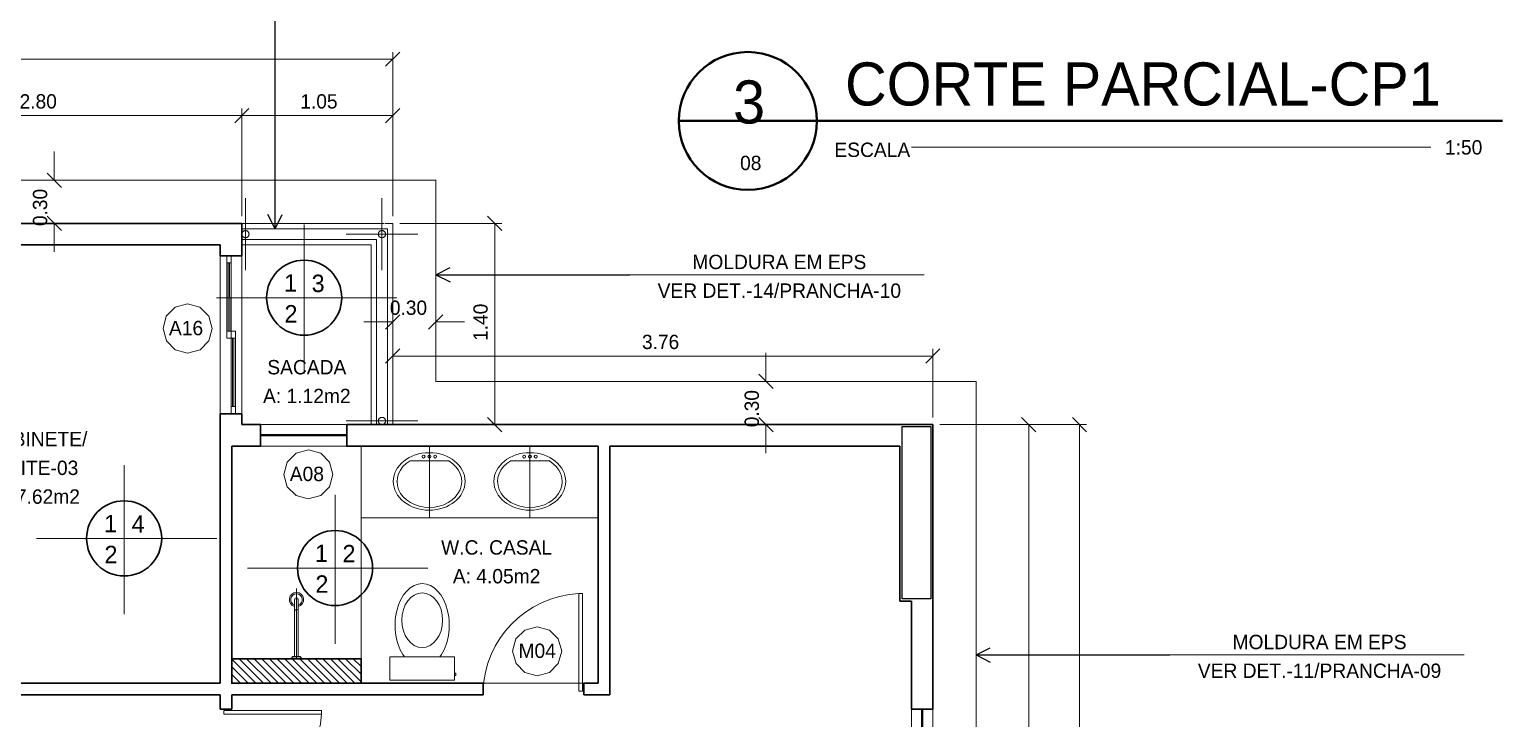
# Model space of a CAD drawing. Header units: metres. Extents: x 3.9 to 63.3, y 8 to 50.1.
# Drawn here: x 44.34 to 54.59, y 19.24 to 24.04 of the extents above; entities that cross this region are included whole.
import ezdxf
from ezdxf.enums import TextEntityAlignment as Align

# ---------------------------------------------------------------- set-up
doc = ezdxf.new("R2010")
doc.units = ezdxf.units.M
doc.header["$MEASUREMENT"] = 0
for name, pattern in [('DGN Style 2', [0.988287, 0.592972, -0.395315]), ('DGN Style 3', [1.383601, 0.988287, -0.395315]), ('DGN Style 4', [1.582247, 0.790629, -0.395315, 0.000988287, -0.395315])]:
    doc.linetypes.add(name, pattern=pattern)
doc.layers.get('Defpoints').update_dxf_attribs({"lineweight": 0})
for name, color, linetype, lineweight in [('00-EDIFICACOES TÉRREO', 7, 'Continuous', 0), ('24 - Textos Gerais', 7, 'Continuous', 0), ('34 - Mobiliário', 7, 'Continuous', 0), ('CORNIJAS_VAR NA PLANTA PTIPO 1', 7, 'Continuous', 0), ('Level 1', 7, 'Continuous', 0), ('Level 11-1', 7, 'Continuous', 0), ('Level 12', 7, 'Continuous', 0), ('Level 14', 7, 'Continuous', 0), ('Level 21-1', 7, 'Continuous', 0), ('Level 24-1', 7, 'Continuous', 0), ('Level 3', 7, 'Continuous', 0), ('Level 36', 7, 'Continuous', 0), ('Level 45', 7, 'Continuous', 0), ('Level 50', 7, 'Continuous', 0), ('Level 7', 7, 'Continuous', 0)]:
    doc.layers.add(name, color=color, linetype=linetype, lineweight=lineweight)
doc.layers.add('6', color=6, linetype='Continuous')
doc.styles.add('Style-INTL_ENGINEERING', font='INTL_ENGINEERING.shx')
doc.dimstyles.get("Standard").update_dxf_attribs({"dimtxt": 0.18, "dimasz": 0.18, "dimexe": 0.18, "dimexo": 0.0625, "dimgap": 0.09, "dimtad": 0, "dimtih": 1, "dimtoh": 1, "dimdec": 4, "dimzin": 1, "dimdsep": 46, "dimtxsty": 'Standard', "dimcen": 0, "dimadec": 0, "dimazin": 0, "dimtfac": 1, "dimtdec": 4, "dimtofl": 0, "dimtmove": 0, "dimatfit": 3, "dimfxl": 0, "dimtolj": 1, "dimtzin": 1, "dimarcsym": 0})

# ---------------------------------------------------------------- blocks, each defined once
blk = doc.blocks.new('SANCXP_5')
at = {"layer": '24 - Textos Gerais', "color": 172, "linetype": 'Continuous', "lineweight": 0}
for p, q in [((0.06, -0.449), (0.06, 0.449)), ((0.06, 0.449), (0.386, 0.449)), ((0.386, -0.449), (0.386, 0.449)), ((0.06, -0.449), (0.386, -0.449))]:
    blk.add_line(p, q, dxfattribs=at)
at = {"layer": '24 - Textos Gerais', "color": 172, "linetype": 'Continuous', "lineweight": 0, "flags": 128}
blk.add_lwpolyline([(0.125, -0.468), (0.16, -0.468), (0.16, -0.449), (0.125, -0.449)], close=True, dxfattribs=at)
at = {"layer": '24 - Textos Gerais', "color": 172, "linetype": 'Continuous', "lineweight": 0}
blk.add_ellipse((0.825, 0), major_axis=(-0.581, 0), ratio=0.649123, start_param=0.716078, end_param=5.567107, dxfattribs=at)
blk.add_ellipse((0.896, 0), major_axis=(-0.381, 0), ratio=0.746923, dxfattribs=at)
blk = doc.blocks.new('*U64')
at = {"layer": '24 - Textos Gerais', "color": 172, "linetype": 'Continuous', "lineweight": 13}
blk.add_line((-0.147, -0.136), (-0.147, 0.133), dxfattribs=at)
at = {"layer": '24 - Textos Gerais', "color": 172, "linetype": 'DGN Style 4', "lineweight": 13}
blk.add_line((-0.25, -0.001), (0.25, -0.001), dxfattribs=at)
at = {"layer": '24 - Textos Gerais', "color": 172, "linetype": 'Continuous', "lineweight": 13, "extrusion": (0, 0, -1)}
for centre in [(0.177, 0.039), (0.177, -0.001), (0.177, -0.041)]:
    blk.add_circle(centre, 0.01, dxfattribs=at)
blk.add_ellipse((-0.004, 0), major_axis=(0, 0.25), ratio=0.8, dxfattribs=at)
blk.add_ellipse((-0.003, -0.001), major_axis=(0, 0.225), ratio=0.8, start_param=5.350888, end_param=10.349301, dxfattribs=at)
at = {"layer": '24 - Textos Gerais', "color": 172, "linetype": 'Continuous', "lineweight": 13}
for p in [(-0.003, 0.224), (-0.003, 0.224), (-0.147, -0.136)]:
    blk.add_point(p, dxfattribs=at)
blk = doc.blocks.new('*U65')
at = {"layer": '24 - Textos Gerais', "color": 172, "linetype": 'Continuous', "lineweight": 13}
blk.add_line((-0.147, -0.136), (-0.147, 0.133), dxfattribs=at)
at = {"layer": '24 - Textos Gerais', "color": 172, "linetype": 'DGN Style 4', "lineweight": 13}
blk.add_line((-0.25, -0.001), (0.25, -0.001), dxfattribs=at)
at = {"layer": '24 - Textos Gerais', "color": 172, "linetype": 'Continuous', "lineweight": 13, "extrusion": (0, 0, -1)}
for centre in [(0.177, 0.039), (0.177, -0.001), (0.177, -0.041)]:
    blk.add_circle(centre, 0.01, dxfattribs=at)
blk.add_ellipse((-0.004, 0), major_axis=(0, 0.25), ratio=0.8, dxfattribs=at)
blk.add_ellipse((-0.003, -0.001), major_axis=(0, 0.225), ratio=0.8, start_param=5.350888, end_param=10.349301, dxfattribs=at)
at = {"layer": '24 - Textos Gerais', "color": 172, "linetype": 'Continuous', "lineweight": 13}
for p in [(-0.003, 0.224), (-0.003, 0.224), (-0.147, -0.136)]:
    blk.add_point(p, dxfattribs=at)
blk = doc.blocks.new('*U66')
at = {"layer": '24 - Textos Gerais', "color": 172, "linetype": 'Continuous', "lineweight": 0}
for p, q in [((-0.244, 0.035), (-0.244, -0.035)), ((-0.244, 0.035), (-0.239, 0.035)), ((-0.239, 0.035), (-0.239, -0.035)), ((-0.229, 0.025), (-0.239, 0.035)), ((-0.229, -0.025), (-0.229, 0.025)), ((0.168, 0.012), (-0.229, 0.012)), ((-0.244, -0.035), (-0.239, -0.035)), ((-0.239, -0.035), (-0.229, -0.025)), ((0.168, -0.013), (-0.229, -0.013))]:
    blk.add_line(p, q, dxfattribs=at)
at = {"layer": '24 - Textos Gerais', "color": 172, "linetype": 'DGN Style 4', "lineweight": 13}
blk.add_line((0.244, 0), (-0.244, 0), dxfattribs=at)
at = {"layer": '24 - Textos Gerais', "color": 172, "linetype": 'Continuous', "lineweight": 0, "extrusion": (0, 0, -1)}
for centre in [(-0.088, 0), (-0.168, 0)]:
    blk.add_arc(centre, 0.0125, 90, 270, dxfattribs=at)
at = {"layer": '24 - Textos Gerais', "color": 172, "linetype": 'Continuous', "lineweight": 0}
for radius, start, end in [(0.05, 194.4775, 165.5225), (0.04, 198.21, 161.79)]:
    blk.add_arc((0.168, 0), radius, start, end, dxfattribs=at)
blk.add_point((0.168, 0.011), dxfattribs=at)
blk = doc.blocks.new('*U22')
at = {"layer": 'Level 36', "color": 172, "linetype": 'Continuous', "lineweight": 13}
for p, q in [((16.145, 1.58), (16.145, 3.23)), ((16.145, 2.73), (17.795, 2.73)), ((16.145, 2.73), (17.795, 2.73))]:
    blk.add_line(p, q, dxfattribs=at)
at = {"layer": '24 - Textos Gerais', "color": 172, "linetype": 'Continuous', "lineweight": 13, "extrusion": (0, 0, -1), "rotation": 270}
for name, p in [('*U64', (-16.619, 2.98)), ('*U65', (-17.319, 2.98))]:
    blk.add_blockref(name, p, dxfattribs=at)
at = {"layer": '24 - Textos Gerais', "color": 172, "linetype": 'Continuous', "lineweight": 0, "xscale": 0.5000000000216841, "yscale": 0.5000000000216841, "zscale": 0.5000000000216841, "rotation": 89.99946639056465}
blk.add_blockref('SANCXP_5', (16.57, 1.57), dxfattribs=at)
at = {"layer": '24 - Textos Gerais', "color": 172, "linetype": 'Continuous', "lineweight": 0, "extrusion": (0, 0, -1), "rotation": 90}
blk.add_blockref('*U66', (-15.695, 1.994), dxfattribs=at)
blk = doc.blocks.new('P70D_1')
at = {"layer": 'Level 14', "color": 7, "linetype": 'Continuous', "lineweight": 13}
for p, q in [((0.035, 0.705), (0.01, 0.705)), ((0.01, 0.705), (0.01, 0.025)), ((0.035, 0.025), (0.035, 0.705)), ((0.01, 0.025), (0.035, 0.025))]:
    blk.add_line(p, q, dxfattribs=at)
blk.add_ellipse((0.007, 0.032), major_axis=(0.661, -0.214), ratio=0.965677, start_param=0.313159, end_param=1.833935, dxfattribs=at)
at = {"layer": 'Level 7', "color": 7, "linetype": 'Continuous', "lineweight": 30}
for p, q in [((0, 0), (0, 0.08)), ((0.7, 0), (0.7, 0.08))]:
    blk.add_line(p, q, dxfattribs=at)
blk = doc.blocks.new('J140B1')
at = {"layer": '34 - Mobiliário', "color": 7, "linetype": 'Continuous', "lineweight": 40}
blk.add_line((0, 0.075), (0.6, 0.075), dxfattribs=at)
at = {"layer": 'CORNIJAS_VAR NA PLANTA PTIPO 1', "color": 7, "linetype": 'Continuous', "lineweight": 30}
for p, q in [((0, 0), (0, 0.15)), ((0.6, 0), (0.6, 0.15))]:
    blk.add_line(p, q, dxfattribs=at)
at = {"layer": 'CORNIJAS_VAR NA PLANTA PTIPO 1', "color": 7, "linetype": 'Continuous', "lineweight": 0}
for p, q in [((0, 0.15), (0.6, 0.15)), ((0, 0), (0.6, 0))]:
    blk.add_line(p, q, dxfattribs=at)
blk = doc.blocks.new('*U78')
at = {"layer": '00-EDIFICACOES TÉRREO', "color": 7, "linetype": 'Continuous', "lineweight": 13, "flags": 128}
for points in [[(-0.03002, 0.54999), (-0.03002, 0.5), (-0.00004, 0.49999), (-0.00002, 0.54998)], [(-0.03, 0.02499), (-0.03002, 0.5), (-0.02002, 0.5), (-0.01998, 0.025)], [(-0.01004, 0.5), (-0.01, 0.02498), (0, 0.02501), (-0.00004, 0.49999)], [(-0.03, -0.02499), (-0.03, 0.02499), (0, 0.02501), (0, -0.025)], [(-0.00002, 0.02497), (-0.00004, -0.02501), (0.02996, -0.02501), (0.02996, 0.02498)], [(0, -0.50002), (-0.00004, -0.02501), (0.01, -0.02499), (0.00998, -0.5)], [(0.01996, -0.02502), (0.01998, -0.50002), (0.02998, -0.50001), (0.02996, -0.02501)], [(0, -0.55001), (0, -0.50002), (0.02998, -0.50001), (0.02998, -0.55002)]]:
    blk.add_lwpolyline(points, close=True, dxfattribs=at)
at = {"layer": 'CORNIJAS_VAR NA PLANTA PTIPO 1', "color": 7, "linetype": 'Continuous', "lineweight": 0}
for p, q in [((-0.07506, 0.55), (-0.07502, -0.55002)), ((0.07502, 0.55001), (0.07506, -0.55001))]:
    blk.add_line(p, q, dxfattribs=at)
at = {"layer": 'CORNIJAS_VAR NA PLANTA PTIPO 1', "color": 7, "linetype": 'Continuous', "lineweight": 30, "flags": 128}
for points in [[(-0.07506, 0.55), (0.07502, 0.55001)], [(-0.07504, -0.55001), (0.07504, -0.55001)]]:
    blk.add_lwpolyline(points, dxfattribs=at)
blk = doc.blocks.new('P70D')
at = {"layer": '00-EDIFICACOES TÉRREO', "color": 7, "linetype": 'Continuous', "lineweight": 13}
for p, q in [((0.035, 0.705), (0.01, 0.705)), ((0.01, 0.705), (0.01, 0.025)), ((0.035, 0.025), (0.035, 0.705)), ((0.01, 0.025), (0.035, 0.025))]:
    blk.add_line(p, q, dxfattribs=at)
blk.add_ellipse((0.007, 0.032), major_axis=(0.661, -0.214), ratio=0.965677, start_param=0.313159, end_param=1.833935, dxfattribs=at)
at = {"layer": 'CORNIJAS_VAR NA PLANTA PTIPO 1', "color": 7, "linetype": 'Continuous', "lineweight": 30}
for p, q in [((0, 0), (0, 0.08)), ((0.7, 0), (0.7, 0.08))]:
    blk.add_line(p, q, dxfattribs=at)
blk = doc.blocks.new('*U100')
at = {"layer": 'Level 1', "color": 3, "linetype": 'DGN Style 4', "lineweight": 0}
for p, q in [((0, 0.25), (0, -0.25)), ((0.25, 0), (-0.25, 0))]:
    blk.add_line(p, q, dxfattribs=at)
at = {"layer": 'Level 50', "color": 190, "linetype": 'DGN Style 2', "lineweight": 0}
blk.add_circle((0, 0), 0.025, dxfattribs=at)
blk = doc.blocks.new('*U101')
at = {"layer": 'Level 1', "color": 3, "linetype": 'DGN Style 4', "lineweight": 0}
blk.add_line((0, 0.25), (0, -0.25), dxfattribs=at)
at = {"layer": 'Level 50', "color": 190, "linetype": 'DGN Style 2', "lineweight": 0}
blk.add_circle((0, 0), 0.025, dxfattribs=at)
blk = doc.blocks.new('*U102')
at = {"layer": 'Level 1', "color": 3, "linetype": 'DGN Style 4', "lineweight": 0}
blk.add_line((0.25, 0), (-0.25, 0), dxfattribs=at)
at = {"layer": 'Level 50', "color": 190, "linetype": 'DGN Style 2', "lineweight": 0}
blk.add_circle((0, 0), 0.025, dxfattribs=at)
blk = doc.blocks.new('*U87')
at = {"layer": 'Level 21-1', "color": 7, "linetype": 'Continuous', "lineweight": 13}
for p, q in [((16.665, 3.172), (7.235, 3.172)), ((16.665, 1.772), (16.665, 3.172)), ((20.425, 1.772), (16.665, 1.772)), ((20.425, -5.538), (20.425, 1.772))]:
    blk.add_line(p, q, dxfattribs=at)
at = {"layer": 'Level 50', "color": 190, "linetype": 'Continuous', "lineweight": 13, "flags": 128}
for points in [[(15.315, 2.835), (16.328, 2.835), (16.328, 1.472)], [(15.315, 2.76), (16.253, 2.76), (16.253, 1.472)]]:
    blk.add_lwpolyline(points, dxfattribs=at)
at = {"layer": 'Level 7', "color": 7, "linetype": 'DGN Style 3', "lineweight": 13, "flags": 128}
blk.add_lwpolyline([(15.315, 2.872), (16.365, 2.872), (16.365, 1.472)], dxfattribs=at)
at = {"layer": 'Level 7', "color": 7, "linetype": 'Continuous', "lineweight": 13, "flags": 128}
blk.add_lwpolyline([(15.315, 2.722), (16.215, 2.722), (16.215, 1.472)], dxfattribs=at)
at = {"layer": 'Level 50', "color": 190, "linetype": 'DGN Style 2', "lineweight": 0}
for name, p in [('*U101', (15.34, 2.797)), ('*U100', (16.29, 2.797)), ('*U102', (16.29, 1.497))]:
    blk.add_blockref(name, p, dxfattribs=at)
blk = doc.blocks.new('*D221')
at = {"layer": 'Defpoints', "color": 2, "linetype": 'Continuous', "lineweight": 0}
for p, q in [((42.965, 23.389), (43.064, 23.489)), ((43.015, 22.739), (43.015, 23.489)), ((45.864, 23.489), (45.765, 23.389)), ((45.815, 22.739), (45.815, 23.489)), ((43.015, 23.439), (45.815, 23.439))]:
    blk.add_line(p, q, dxfattribs=at)
at = {"layer": 'Defpoints'}
for p in [(44.415, 23.439), (45.815, 23.439), (43.015, 22.689), (45.815, 22.689)]:
    blk.add_point(p, dxfattribs=at)
at = {"layer": 'Defpoints', "color": 2, "linetype": 'Continuous', "lineweight": 0, "style": 'Style-INTL_ENGINEERING'}
blk.add_text('2.80', height=0.0995, dxfattribs=at).set_placement((44.268, 23.538), align=Align.MIDDLE_LEFT)
blk = doc.blocks.new('_Oblique')
at = {"color": 0, "linetype": 'ByBlock', "lineweight": -2}
blk.add_line((0.5, 0.5), (-0.5, -0.5), dxfattribs=at)
blk = doc.blocks.new('*D222')
at = {"layer": 'Defpoints', "color": 2, "linetype": 'Continuous', "lineweight": 0}
for p, q in [((45.765, 23.389), (45.864, 23.489)), ((45.815, 22.739), (45.815, 23.489)), ((46.914, 23.489), (46.815, 23.389)), ((46.865, 22.739), (46.865, 23.489)), ((45.815, 23.439), (46.865, 23.439))]:
    blk.add_line(p, q, dxfattribs=at)
at = {"layer": 'Defpoints'}
for p in [(46.34, 23.439), (46.865, 23.439), (45.815, 22.689), (46.865, 22.689)]:
    blk.add_point(p, dxfattribs=at)
at = {"layer": 'Defpoints', "color": 2, "linetype": 'Continuous', "lineweight": 0, "style": 'Style-INTL_ENGINEERING'}
blk.add_text('1.05', height=0.0995, dxfattribs=at).set_placement((46.222, 23.538), align=Align.MIDDLE_LEFT)
blk = doc.blocks.new('*D223')
at = {"layer": 'Defpoints', "color": 2, "linetype": 'Continuous', "lineweight": 0}
for p, q in [((33.675, 23.782), (33.775, 23.881)), ((33.725, 23.187), (33.725, 23.881)), ((33.725, 23.831), (46.865, 23.831)), ((46.914, 23.881), (46.815, 23.782)), ((46.865, 22.739), (46.865, 23.881))]:
    blk.add_line(p, q, dxfattribs=at)
at = {"layer": 'Defpoints'}
for p in [(40.295, 23.831), (46.865, 23.831), (33.725, 23.137), (46.865, 22.689)]:
    blk.add_point(p, dxfattribs=at)
at = {"layer": 'Defpoints', "color": 2, "linetype": 'Continuous', "lineweight": 0, "style": 'Style-INTL_ENGINEERING'}
blk.add_text('13.14', height=0.0995, dxfattribs=at).set_placement((40.165, 23.931), align=Align.MIDDLE_LEFT)
blk = doc.blocks.new('*D295')
at = {"layer": 'Defpoints', "color": 2, "linetype": 'Continuous', "lineweight": 0}
for p, q in [((46.914, 22.689), (47.625, 22.689)), ((47.525, 22.739), (47.625, 22.639)), ((47.575, 22.689), (47.575, 21.289)), ((47.625, 21.239), (47.525, 21.339)), ((46.914, 21.289), (47.625, 21.289))]:
    blk.add_line(p, q, dxfattribs=at)
at = {"layer": 'Defpoints'}
for p in [(46.865, 22.689), (47.575, 21.989), (46.865, 21.289), (47.575, 21.289)]:
    blk.add_point(p, dxfattribs=at)
at = {"layer": 'Defpoints', "color": 2, "linetype": 'Continuous', "lineweight": 0, "style": 'Style-INTL_ENGINEERING'}
blk.add_text('1.40', height=0.0995, rotation=90, dxfattribs=at).set_placement((47.476, 21.871), align=Align.MIDDLE_LEFT)
blk = doc.blocks.new('*D296')
at = {"layer": 'Defpoints', "color": 2, "linetype": 'Continuous', "lineweight": 0}
for p, q in [((51.242, 21.339), (51.342, 21.239)), ((50.674, 21.289), (51.342, 21.289)), ((51.292, 21.289), (51.292, 14.579)), ((50.674, 14.579), (51.342, 14.579)), ((51.342, 14.529), (51.242, 14.629))]:
    blk.add_line(p, q, dxfattribs=at)
at = {"layer": 'Defpoints'}
for p in [(50.625, 21.289), (51.292, 17.934), (50.625, 14.579), (51.292, 14.579)]:
    blk.add_point(p, dxfattribs=at)
at = {"layer": 'Defpoints', "color": 2, "linetype": 'Continuous', "lineweight": 0, "style": 'Style-INTL_ENGINEERING'}
blk.add_text('6.71', height=0.0995, rotation=90, dxfattribs=at).set_placement((51.193, 17.818), align=Align.MIDDLE_LEFT)
blk = doc.blocks.new('*D299')
at = {"layer": 'Defpoints', "color": 2, "linetype": 'Continuous', "lineweight": 0}
for p, q in [((51.596, 21.339), (51.695, 21.239)), ((50.674, 21.289), (51.695, 21.289)), ((51.646, 21.289), (51.646, 13.529)), ((51.695, 13.479), (51.596, 13.579)), ((50.674, 13.529), (51.695, 13.529))]:
    blk.add_line(p, q, dxfattribs=at)
at = {"layer": 'Defpoints'}
for p in [(50.625, 21.289), (51.646, 17.409), (50.625, 13.529), (51.646, 13.529)]:
    blk.add_point(p, dxfattribs=at)
at = {"layer": 'Defpoints', "color": 2, "linetype": 'Continuous', "lineweight": 0, "style": 'Style-INTL_ENGINEERING'}
blk.add_text('7.76', height=0.0995, rotation=90, dxfattribs=at).set_placement((51.546, 17.264), align=Align.MIDDLE_LEFT)
blk = doc.blocks.new('*D300')
at = {"layer": 'Defpoints', "color": 2, "linetype": 'Continuous', "lineweight": 0}
for p, q in [((46.865, 21.94), (46.865, 21.716)), ((46.815, 21.715), (46.914, 21.815)), ((50.625, 21.765), (46.865, 21.765)), ((50.674, 21.815), (50.575, 21.715)), ((50.625, 21.339), (50.625, 21.815))]:
    blk.add_line(p, q, dxfattribs=at)
at = {"layer": 'Defpoints'}
for p in [(46.865, 21.989), (46.865, 21.765), (48.745, 21.765), (50.625, 21.289)]:
    blk.add_point(p, dxfattribs=at)
at = {"layer": 'Defpoints', "color": 2, "linetype": 'Continuous', "lineweight": 0, "style": 'Style-INTL_ENGINEERING'}
blk.add_text('3.76', height=0.0995, dxfattribs=at).set_placement((48.6, 21.864), align=Align.MIDDLE_LEFT)
blk = doc.blocks.new('TerminatorOpen')
at = {"color": 0, "linetype": 'ByBlock', "lineweight": -2}
for q in [(-1, 0.5), (-1, 0), (-1, -0.5)]:
    blk.add_line((0, 0), q, dxfattribs=at)
blk = doc.blocks.new('INDESP_4')
at = {"layer": 'Level 3', "color": 131, "linetype": 'Continuous', "lineweight": 0}
for p, q in [((0.01506, -0.01302), (0.01507, 0.01257)), ((0.00001, 0), (0.03099, 0))]:
    blk.add_line(p, q, dxfattribs=at)
at = {"layer": 'Level 3', "color": 131, "linetype": 'Continuous', "lineweight": 13}
blk.add_line((0.0221, 0), (0.02213, 0.00002), dxfattribs=at)
at = {"layer": 'Level 3', "color": 131, "linetype": 'Continuous', "lineweight": 30}
blk.add_circle((0.01505, 0.00001), 0.00645, dxfattribs=at)
at = {"layer": 'Level 3', "color": 131, "linetype": 'Continuous', "lineweight": 30, "style": 'Style-INTL_ENGINEERING'}
for s, p in [('1', (0.01159, 0.00105)), ('4', (0.01633, 0.00098)), ('2', (0.01167, -0.00425))]:
    blk.add_text(s, height=0.003, rotation=0, dxfattribs=at).set_placement(p)
blk = doc.blocks.new('INDESP_6')
at = {"layer": 'Level 3', "color": 131, "linetype": 'Continuous', "lineweight": 0}
for p, q in [((0.01506, -0.01302), (0.01507, 0.01257)), ((0.00001, 0), (0.03099, 0))]:
    blk.add_line(p, q, dxfattribs=at)
at = {"layer": 'Level 3', "color": 131, "linetype": 'Continuous', "lineweight": 13}
blk.add_line((0.0221, 0), (0.02213, 0.00002), dxfattribs=at)
at = {"layer": 'Level 3', "color": 131, "linetype": 'Continuous', "lineweight": 30}
blk.add_circle((0.01505, 0.00001), 0.00645, dxfattribs=at)
at = {"layer": 'Level 3', "color": 131, "linetype": 'Continuous', "lineweight": 30, "style": 'Style-INTL_ENGINEERING'}
for s, p in [('1', (0.01159, 0.00105)), ('2', (0.01633, 0.00098)), ('2', (0.01167, -0.00425))]:
    blk.add_text(s, height=0.003, rotation=0, dxfattribs=at).set_placement(p)
blk = doc.blocks.new('INDESP_5')
at = {"layer": 'Level 3', "color": 131, "linetype": 'Continuous', "lineweight": 0}
for p, q in [((0.01506, -0.01302), (0.01507, 0.01257)), ((0.00001, 0), (0.03099, 0))]:
    blk.add_line(p, q, dxfattribs=at)
at = {"layer": 'Level 3', "color": 131, "linetype": 'Continuous', "lineweight": 13}
blk.add_line((0.0221, 0), (0.02213, 0.00002), dxfattribs=at)
at = {"layer": 'Level 3', "color": 131, "linetype": 'Continuous', "lineweight": 30}
blk.add_circle((0.01505, 0.00001), 0.00645, dxfattribs=at)
at = {"layer": 'Level 3', "color": 131, "linetype": 'Continuous', "lineweight": 30, "style": 'Style-INTL_ENGINEERING'}
for s, p in [('1', (0.01159, 0.00105)), ('3', (0.01633, 0.00098)), ('2', (0.01167, -0.00425))]:
    blk.add_text(s, height=0.003, rotation=0, dxfattribs=at).set_placement(p)
blk = doc.blocks.new('*U361')
at = {"layer": '00-EDIFICACOES TÉRREO', "color": 4, "linetype": 'Continuous', "lineweight": 0, "flags": 128}
blk.add_lwpolyline([(0.00342, 0), (0.00294, 0.00172), (0.00172, 0.00296), (0, 0.00342), (-0.00171, 0.00296), (-0.00296, 0.00172), (-0.00341, 0), (-0.00294, -0.00171), (-0.00172, -0.00295), (-0.00001, -0.00341), (0.00173, -0.00294), (0.00295, -0.00171)], close=True, dxfattribs=at)
at = {"layer": '00-EDIFICACOES TÉRREO', "color": 4, "linetype": 'Continuous', "lineweight": 0, "style": 'Style-INTL_ENGINEERING'}
blk.add_text('A16', height=0.001999, rotation=359.9999, dxfattribs=at).set_placement((-0.00259, -0.00093))
blk = doc.blocks.new('*U352')
at = {"layer": '00-EDIFICACOES TÉRREO', "color": 4, "linetype": 'Continuous', "lineweight": 0, "flags": 128}
blk.add_lwpolyline([(0.00342, 0), (0.00294, 0.00172), (0.00172, 0.00296), (0, 0.00342), (-0.00171, 0.00296), (-0.00296, 0.00172), (-0.00341, 0), (-0.00294, -0.00171), (-0.00172, -0.00295), (-0.00001, -0.00341), (0.00173, -0.00294), (0.00295, -0.00171)], close=True, dxfattribs=at)
at = {"layer": '00-EDIFICACOES TÉRREO', "color": 4, "linetype": 'Continuous', "lineweight": 0, "style": 'Style-INTL_ENGINEERING'}
blk.add_text('M04', height=0.001999, rotation=359.9999, dxfattribs=at).set_placement((-0.00259, -0.00093))
blk = doc.blocks.new('*U366')
at = {"layer": '00-EDIFICACOES TÉRREO', "color": 4, "linetype": 'Continuous', "lineweight": 0, "flags": 128}
blk.add_lwpolyline([(0.00342, 0), (0.00294, 0.00172), (0.00172, 0.00296), (0, 0.00342), (-0.00171, 0.00296), (-0.00296, 0.00172), (-0.00341, 0), (-0.00294, -0.00171), (-0.00172, -0.00295), (-0.00001, -0.00341), (0.00173, -0.00294), (0.00295, -0.00171)], close=True, dxfattribs=at)
at = {"layer": '00-EDIFICACOES TÉRREO', "color": 4, "linetype": 'Continuous', "lineweight": 0, "style": 'Style-INTL_ENGINEERING'}
blk.add_text('A08', height=0.001999, rotation=359.9999, dxfattribs=at).set_placement((-0.00259, -0.00093))
blk = doc.blocks.new('*D379')
at = {"layer": 'Defpoints', "color": 2, "linetype": 'Continuous', "lineweight": 0}
for p, q in [((44.509, 23.189), (44.509, 22.989)), ((44.559, 22.939), (44.459, 23.039)), ((44.612, 22.989), (44.459, 22.989)), ((44.459, 22.739), (44.559, 22.639)), ((44.599, 22.689), (44.459, 22.689)), ((44.509, 22.49), (44.509, 22.689))]:
    blk.add_line(p, q, dxfattribs=at)
at = {"layer": 'Defpoints'}
for p in [(44.661, 22.989), (44.509, 22.82), (44.509, 22.689), (44.648, 22.689)]:
    blk.add_point(p, dxfattribs=at)
at = {"layer": 'Defpoints', "color": 2, "linetype": 'Continuous', "lineweight": 0, "style": 'Style-INTL_ENGINEERING'}
blk.add_text('0.30', height=0.0995, rotation=90, dxfattribs=at).set_placement((44.41, 22.67), align=Align.MIDDLE_LEFT)
blk = doc.blocks.new('*D380')
at = {"layer": 'Defpoints', "color": 2, "linetype": 'Continuous', "lineweight": 0}
for p, q in [((49.463, 21.789), (49.463, 21.589)), ((49.513, 21.539), (49.414, 21.639)), ((49.566, 21.589), (49.414, 21.589)), ((49.414, 21.339), (49.513, 21.239)), ((49.553, 21.289), (49.414, 21.289)), ((49.463, 21.09), (49.463, 21.289))]:
    blk.add_line(p, q, dxfattribs=at)
at = {"layer": 'Defpoints'}
for p in [(49.616, 21.589), (49.463, 21.42), (49.463, 21.289), (49.603, 21.289)]:
    blk.add_point(p, dxfattribs=at)
at = {"layer": 'Defpoints', "color": 2, "linetype": 'Continuous', "lineweight": 0, "style": 'Style-INTL_ENGINEERING'}
blk.add_text('0.30', height=0.0995, rotation=90, dxfattribs=at).set_placement((49.364, 21.27), align=Align.MIDDLE_LEFT)
blk = doc.blocks.new('*D382')
at = {"layer": 'Defpoints', "color": 2, "linetype": 'Continuous', "lineweight": 0}
for p, q in [((46.914, 22.053), (46.815, 21.953)), ((46.865, 21.913), (46.865, 22.052)), ((47.115, 21.953), (47.214, 22.053)), ((47.165, 21.9), (47.165, 22.052)), ((46.665, 22.003), (46.865, 22.003)), ((47.364, 22.003), (47.165, 22.003))]:
    blk.add_line(p, q, dxfattribs=at)
at = {"layer": 'Defpoints'}
for p in [(46.865, 22.003), (46.996, 22.003), (46.865, 21.863), (47.165, 21.851)]:
    blk.add_point(p, dxfattribs=at)
at = {"layer": 'Defpoints', "color": 2, "linetype": 'Continuous', "lineweight": 0, "style": 'Style-INTL_ENGINEERING'}
blk.add_text('0.30', height=0.0995, dxfattribs=at).set_placement((46.845, 22.102), align=Align.MIDDLE_LEFT)
blk = doc.blocks.new('*U643')
at = {"layer": 'Level 11-1', "color": 2, "linetype": 'Continuous', "lineweight": 40}
blk.add_line((-0.08778, -0.00076), (0.02688, -0.00076), dxfattribs=at)
at = {"layer": 'Level 11-1', "color": 2, "linetype": 'Continuous', "lineweight": 0}
blk.add_line((-0.0554, -0.00443), (0.0169, -0.00442), dxfattribs=at)
at = {"layer": 'Level 11-1', "color": 2, "linetype": 'Continuous', "lineweight": 40}
blk.add_circle((-0.07819, -0.00077), 0.0096, dxfattribs=at)
at = {"layer": 'Level 11-1', "color": 2, "linetype": 'Continuous', "lineweight": 40, "style": 'Style-INTL_ENGINEERING'}
blk.add_text('CORTE PARCIAL-CP1', height=0.0059999, rotation=0.0007, dxfattribs=at).set_placement((-0.06465, 0.00138))
at = {"layer": 'Level 11-1', "color": 2, "linetype": 'Continuous', "lineweight": 0, "style": 'Style-INTL_ENGINEERING'}
blk.add_text('ESCALA', height=0.002, rotation=0.0007, dxfattribs=at).set_placement((-0.05558, -0.00478), align=Align.MIDDLE_RIGHT)
at = {"layer": 'Level 11-1', "color": 2, "linetype": 'Continuous', "lineweight": 13, "style": 'Style-INTL_ENGINEERING'}
blk.add_text('1:50', height=0.002, rotation=0.0007, dxfattribs=at).set_placement((0.01886, -0.00444), align=Align.MIDDLE_LEFT)
at = {"layer": 'Level 11-1', "color": 2, "linetype": 'Continuous', "lineweight": 40, "insert": (-0.07801, -0.00121), "char_height": 0.006, "attachment_point": 8, "rotation": 0.0007, "line_spacing_factor": 0.6, "style": 'Style-INTL_ENGINEERING'}
blk.add_mtext('3\\P', dxfattribs=at)
at = {"layer": 'Level 11-1', "color": 2, "linetype": 'Continuous', "lineweight": 13, "insert": (-0.07778, -0.00764), "char_height": 0.002, "attachment_point": 8, "rotation": 0.0007, "line_spacing_factor": 0.6, "style": 'Style-INTL_ENGINEERING'}
blk.add_mtext('08\\P', dxfattribs=at)

msp = doc.modelspace()

# ---------------------------------------------------------------- linework, layer by layer
at = {"layer": '6', "linetype": 'Continuous'}
msp.add_lwpolyline([(50.61, 20.075), (50.41, 20.075), (50.41, 21.275), (50.61, 21.275)], close=True, dxfattribs=at)
at = {"layer": 'CORNIJAS_VAR NA PLANTA PTIPO 1', "color": 7, "linetype": 'Continuous', "lineweight": 30}
for p, q in [((43.015, 22.689), (45.815, 22.689)), ((45.815, 22.464), (45.815, 22.689)), ((43.165, 22.539), (45.665, 22.539)), ((45.665, 22.464), (45.665, 22.539)), ((45.665, 19.489), (45.665, 21.364)), ((45.815, 21.289), (45.815, 21.364)), ((45.815, 21.289), (45.945, 21.289)), ((46.545, 21.289), (50.625, 21.289)), ((50.625, 21.289), (50.625, 19.309)), ((45.745, 19.489), (45.745, 21.139)), ((45.745, 21.139), (45.945, 21.139)), ((46.545, 21.139), (48.295, 21.139)), ((48.295, 21.139), (48.295, 19.489)), ((48.375, 21.139), (48.375, 19.409)), ((48.375, 21.139), (50.395, 21.139)), ((50.475, 20.06), (50.475, 19.309)), ((43.965, 19.489), (45.665, 19.489)), ((45.745, 19.489), (47.495, 19.489)), ((48.195, 19.489), (48.295, 19.489)), ((43.964, 19.409), (45.665, 19.409)), ((45.665, 19.309), (45.665, 19.409)), ((45.745, 19.409), (45.745, 19.309)), ((45.745, 19.409), (47.495, 19.409)), ((48.195, 19.409), (48.375, 19.409))]:
    msp.add_line(p, q, dxfattribs=at)
at = {"layer": 'CORNIJAS_VAR NA PLANTA PTIPO 1', "color": 7, "linetype": 'Continuous', "lineweight": 0}
msp.add_line((48.195, 19.489), (47.495, 19.489), dxfattribs=at)
at = {"layer": 'CORNIJAS_VAR NA PLANTA PTIPO 1', "color": 7, "linetype": 'Continuous', "lineweight": 30, "flags": 128}
msp.add_lwpolyline([(50.475, 20.06), (50.395, 20.06), (50.395, 21.139)], dxfattribs=at)
at = {"layer": 'Level 12', "color": 2, "linetype": 'Continuous', "lineweight": 13}
for p, q in [((50.563, 22.331), (48.515, 22.331)), ((54.323, 19.686), (52.275, 19.686))]:
    msp.add_line(p, q, dxfattribs=at)
at = {"layer": 'Level 24-1', "color": 7, "linetype": 'DGN Style 2', "lineweight": 0, "flags": 128}
msp.add_lwpolyline([(33.725, 21.939), (38.035, 21.939), (38.035, 22.689), (46.865, 22.689), (46.865, 21.289), (50.625, 21.289), (50.625, 14.579), (49.925, 14.579), (49.925, 14.079), (49.375, 13.529), (39.847, 13.529), (39.227, 12.909), (31.911, 12.909), (31.694, 13.126), (29.305, 13.126), (29.088, 12.909), (21.772, 12.909), (21.152, 13.529), (11.625, 13.529), (11.075, 14.079), (11.075, 14.579), (10.375, 14.579), (10.375, 21.289), (14.135, 21.289), (14.135, 22.689), (22.965, 22.689), (22.965, 21.939), (27.274, 21.939), (27.274, 26.725), (33.724, 26.725), (33.725, 21.939)], dxfattribs=at)
msp.add_lwpolyline([(33.725, 21.939), (38.035, 21.939), (38.035, 22.689), (46.865, 22.689), (46.865, 21.289), (50.625, 21.289), (50.625, 14.579), (49.925, 14.579), (49.925, 14.079), (49.375, 13.529), (39.847, 13.529), (39.227, 12.909), (31.911, 12.909), (31.694, 13.126), (29.305, 13.126), (29.088, 12.909), (21.772, 12.909), (21.152, 13.529), (11.625, 13.529), (11.075, 14.079), (11.075, 14.579), (10.375, 14.579), (10.375, 21.289), (14.135, 21.289), (14.135, 22.689), (22.965, 22.689), (22.965, 21.939), (27.274, 21.939), (27.274, 26.725), (33.724, 26.725), (33.725, 21.939)], dxfattribs=at)
at = {"layer": 'Level 45', "color": 6, "linetype": 'Continuous', "lineweight": 0}
for p, q in [((45.912, 19.489), (45.745, 19.656)), ((45.859, 19.489), (45.745, 19.603)), ((45.965, 19.489), (45.795, 19.659)), ((46.018, 19.489), (45.848, 19.659)), ((46.071, 19.489), (45.901, 19.659)), ((46.124, 19.489), (45.954, 19.659)), ((46.177, 19.489), (46.007, 19.659)), ((46.23, 19.489), (46.06, 19.659)), ((46.283, 19.489), (46.113, 19.659)), ((46.336, 19.489), (46.166, 19.659)), ((46.389, 19.489), (46.219, 19.659)), ((46.442, 19.489), (46.272, 19.659)), ((46.495, 19.489), (46.325, 19.659)), ((46.548, 19.489), (46.378, 19.659)), ((46.601, 19.489), (46.431, 19.659)), ((46.645, 19.499), (46.484, 19.659)), ((46.645, 19.552), (46.537, 19.659)), ((46.645, 19.605), (46.59, 19.659)), ((46.645, 19.658), (46.643, 19.659)), ((45.806, 19.489), (45.745, 19.55)), ((45.753, 19.489), (45.745, 19.497))]:
    msp.add_line(p, q, dxfattribs=at)
at = {"layer": 'Level 45', "color": 6, "linetype": 'Continuous', "lineweight": 30, "flags": 128}
msp.add_lwpolyline([(46.645, 19.489), (46.645, 19.659), (45.745, 19.659), (45.745, 19.489)], close=True, dxfattribs=at)

# ---------------------------------------------------------------- block references
at = {"layer": '00-EDIFICACOES TÉRREO', "color": 4, "linetype": 'Continuous', "lineweight": 0, "xscale": 50.00000000487893, "yscale": 50.00000000487893, "zscale": 50.00000000487893, "rotation": 0.0008004141529982}
for name, p in [('*U361', (45.437, 21.957)), ('*U366', (46.278, 20.942)), ('*U352', (47.87, 19.711))]:
    msp.add_blockref(name, p, dxfattribs=at)
at = {"layer": 'CORNIJAS_VAR NA PLANTA PTIPO 1', "color": 7, "linetype": 'Continuous', "lineweight": 0}
msp.add_blockref('*U78', (45.74, 21.914), dxfattribs=at)
at = {"layer": 'CORNIJAS_VAR NA PLANTA PTIPO 1', "color": 7, "linetype": 'Continuous', "lineweight": 30}
for name, p, xscale, yscale, rotation in [('J140B1', (46.545, 21.289), 0.9999953433792164, 0.9999953433792164, 180), ('P70D', (48.195, 19.409), 1.000004656718364, -1.000004656718364, 180.0008004104257), ('J140B1', (50.475, 19.309), 0.9999953433792164, 0.9999953433792164, 270)]:
    msp.add_blockref(name, p, dxfattribs=dict(at, xscale=xscale, yscale=yscale, rotation=rotation))
at = {"layer": 'Level 11-1', "color": 2, "linetype": 'Continuous', "lineweight": 40, "xscale": 50, "yscale": 50, "zscale": 50}
msp.add_blockref('*U643', (53.246, 23.44), dxfattribs=at)
at = {"layer": 'Level 21-1', "color": 7, "linetype": 'Continuous', "lineweight": 13}
msp.add_blockref('*U87', (30.5, 19.817), dxfattribs=at)
at = {"layer": 'Level 3', "color": 131, "linetype": 'Continuous', "lineweight": 30, "xscale": 40.50002794240174, "yscale": 40.50002794240174, "zscale": 40.50002794240174, "rotation": 0.0006587766262007}
for name, p in [('INDESP_5', (45.639, 22.171)), ('INDESP_4', (44.386, 20.496)), ('INDESP_6', (45.854, 20.29))]:
    msp.add_blockref(name, p, dxfattribs=at)
at = {"layer": 'Level 36', "color": 172, "linetype": 'Continuous', "lineweight": 13}
msp.add_blockref('*U22', (30.5, 17.909), dxfattribs=at)
at = {"layer": 'Level 7', "color": 7, "linetype": 'Continuous', "lineweight": 30, "xscale": 1.000004656718361, "yscale": 1.000004656718361, "rotation": 269.9991995895742}
msp.add_blockref('P70D_1', (45.665, 19.309), dxfattribs=at)

# ---------------------------------------------------------------- texts
at = {"layer": 'Level 12', "color": 2, "linetype": 'Continuous', "lineweight": 13, "char_height": 0.1, "attachment_point": 5, "line_spacing_factor": 1.200006, "style": 'Style-INTL_ENGINEERING'}
for s, insert in [('MOLDURA EM EPS\\PVER DET.-14/PRANCHA-10\\P', (49.556, 22.32)), ('SACADA\\PA: 1.12m2\\P', (46.267, 21.588)), ('GABINETE/\\PSUITE-03\\PA: 7.62m2\\P', (44.383, 20.987)), ('W.C. CASAL\\PA: 4.05m2\\P', (47.588, 20.333)), ('MOLDURA EM EPS\\PVER DET.-11/PRANCHA-09\\P', (53.316, 19.675))]:
    msp.add_mtext(s, dxfattribs=dict(at, insert=insert))

# ---------------------------------------------------------------- dimensions: what is measured, and where the dimension line sits
at = {"layer": 'Defpoints', "color": 2, "linetype": 'Continuous', "lineweight": 0}
for base, p1, p2, picture, middle in [((46.865, 23.831), (33.725, 23.137), (46.865, 22.689), '*D223', (40.295, 23.831)), ((45.815, 23.439), (43.015, 22.689), (45.815, 22.689), '*D221', (44.415, 23.439)), ((46.865, 23.439), (45.815, 22.689), (46.865, 22.689), '*D222', (46.34, 23.439))]:
    dim = msp.add_linear_dim(base=base, p1=p1, p2=p2, dimstyle='Standard', override={"dimtxt": 0.0995, "dimasz": 0.0995, "dimexe": 0.0495, "dimexo": 0.0495, "dimgap": 0.0495, "dimtad": 1, "dimtih": 0, "dimtoh": 0, "dimdec": 2, "dimzin": 3, "dimtxsty": 'Style-INTL_ENGINEERING', "dimblk": 'Oblique', "dimclre": 2, "dimtdec": 2, "dimatfit": 1, "dimfrac": 2, "dimtolj": 0, "dimtzin": 3, "dimlwe": 0}, dxfattribs=at)
    dim.commit()
    dim.dimension.update_dxf_attribs({"geometry": picture, "text_midpoint": middle})
for base, p1, p2, angle, picture, middle in [((44.509, 22.689), (44.661, 22.989), (44.648, 22.689), 270, '*D379', (44.509, 22.82)), ((46.865, 22.003), (47.165, 21.851), (46.865, 21.863), 180, '*D382', (46.996, 22.003)), ((49.463, 21.289), (49.616, 21.589), (49.603, 21.289), 270, '*D380', (49.463, 21.42))]:
    dim = msp.add_linear_dim(base=base, p1=p1, p2=p2, angle=angle, dimstyle='Standard', override={"dimtxt": 0.0995, "dimasz": 0.0995, "dimexe": 0.0495, "dimexo": 0.0495, "dimgap": 0.0495, "dimtad": 1, "dimtih": 0, "dimtoh": 0, "dimdec": 2, "dimzin": 3, "dimtxsty": 'Style-INTL_ENGINEERING', "dimblk": 'Oblique', "dimclre": 2, "dimtdec": 2, "dimatfit": 1, "dimfrac": 2, "dimtolj": 0, "dimtzin": 3, "dimlwe": 0}, dxfattribs=at)
    dim.commit()
    dim.dimension.update_dxf_attribs({"geometry": picture, "text_midpoint": middle, "dimtype": 160})
for base, p1, p2, angle, override, picture, middle in [((47.575, 21.289), (46.865, 22.689), (46.865, 21.289), 270, {"dimtxt": 0.0995, "dimasz": 0.0995, "dimexe": 0.0495, "dimexo": 0.0495, "dimgap": 0.0495, "dimtad": 1, "dimtih": 0, "dimtoh": 0, "dimdec": 2, "dimzin": 3, "dimtxsty": 'Style-INTL_ENGINEERING', "dimblk": 'Oblique', "dimclre": 2, "dimtdec": 2, "dimatfit": 1, "dimtolj": 0, "dimtzin": 3, "dimlwe": 0}, '*D295', (47.575, 21.989)), ((46.865, 21.765), (50.625, 21.289), (46.865, 21.989), 180, {"dimtxt": 0.0995, "dimasz": 0.0995, "dimexe": 0.0495, "dimexo": 0.0495, "dimgap": 0.0495, "dimtad": 1, "dimtih": 0, "dimtoh": 0, "dimdec": 2, "dimzin": 3, "dimtxsty": 'Style-INTL_ENGINEERING', "dimblk": 'Oblique', "dimclre": 2, "dimtdec": 2, "dimatfit": 1, "dimfrac": 2, "dimtolj": 0, "dimtzin": 3, "dimlwe": 0}, '*D300', (48.745, 21.765)), ((51.292, 14.579), (50.625, 21.289), (50.625, 14.579), 270, {"dimtxt": 0.0995, "dimasz": 0.0995, "dimexe": 0.0495, "dimexo": 0.0495, "dimgap": 0.0495, "dimtad": 1, "dimtih": 0, "dimtoh": 0, "dimdec": 2, "dimzin": 3, "dimtxsty": 'Style-INTL_ENGINEERING', "dimblk": 'Oblique', "dimclre": 2, "dimtdec": 2, "dimatfit": 1, "dimtolj": 0, "dimtzin": 3, "dimlwe": 0}, '*D296', (51.292, 17.934)), ((51.646, 13.529), (50.625, 21.289), (50.625, 13.529), 270, {"dimtxt": 0.0995, "dimasz": 0.0995, "dimexe": 0.0495, "dimexo": 0.0495, "dimgap": 0.0495, "dimtad": 1, "dimtih": 0, "dimtoh": 0, "dimdec": 2, "dimzin": 3, "dimtxsty": 'Style-INTL_ENGINEERING', "dimblk": 'Oblique', "dimclre": 2, "dimtdec": 2, "dimatfit": 1, "dimtolj": 0, "dimtzin": 3, "dimlwe": 0}, '*D299', (51.646, 17.409))]:
    dim = msp.add_linear_dim(base=base, p1=p1, p2=p2, angle=angle, dimstyle='Standard', override=override, dxfattribs=at)
    dim.commit()
    dim.dimension.update_dxf_attribs({"geometry": picture, "text_midpoint": middle})

# ---------------------------------------------------------------- leaders
at = {"layer": 'Level 12', "color": 2, "linetype": 'Continuous', "lineweight": 13}
for points in [[(46.046, 22.652), (46.046, 24.267)], [(47.165, 22.331), (48.515, 22.331)], [(50.925, 19.686), (52.275, 19.686)]]:
    msp.add_leader(points, dimstyle='Standard', override={"dimtxt": 0.0995, "dimasz": 0.0995, "dimgap": 0, "dimtad": 1, "dimtxsty": 'Style-INTL_ENGINEERING', "dimldrblk": 'TerminatorOpen'}, dxfattribs=at)

doc.saveas('drawing.dxf')
